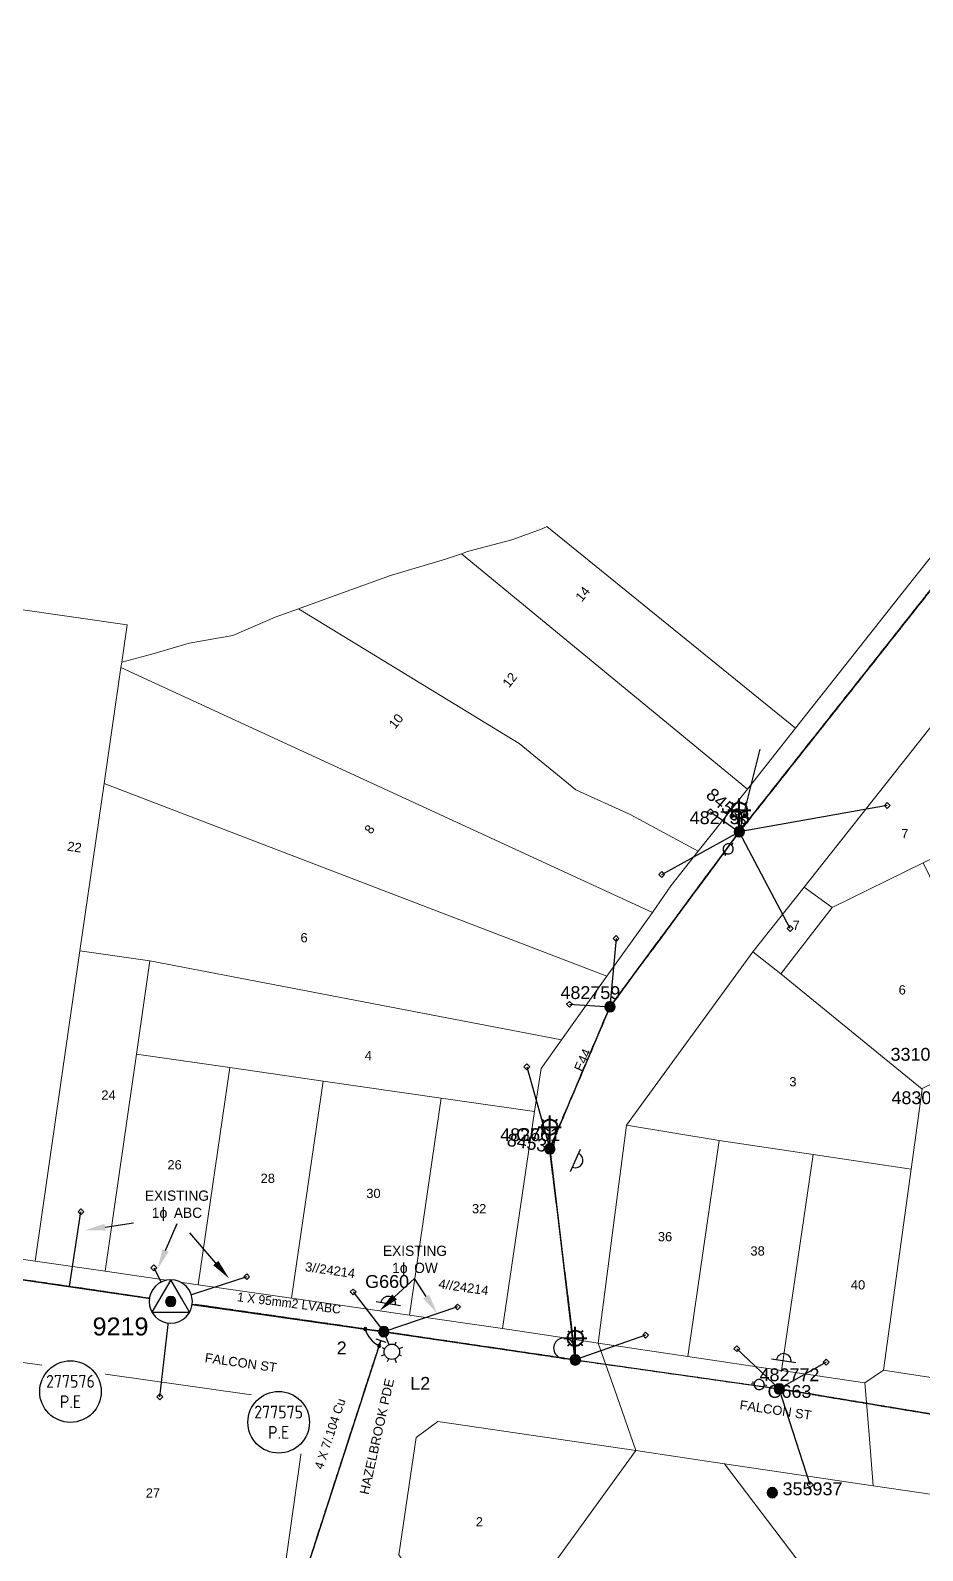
# Model space of a CAD drawing. Header units: metres. Extents: x 264012 to 265218, y 6264557 to 6265948.
# Drawn here: x 264408.7 to 264582.5, y 6265567.7 to 6265864 of the extents above; entities that cross this region are included whole.
import ezdxf
from ezdxf import colors
from ezdxf.entities.mleader import LeaderData, LeaderLine
from ezdxf.enums import TextEntityAlignment as Align
from ezdxf.math import Vec2, Vec3

# ---------------------------------------------------------------- set-up
doc = ezdxf.new("R2010")
doc.units = ezdxf.units.M
doc.linetypes.add('Cable Exist OH', pattern=[1, 1, 0])
doc.layers.get('0').update_dxf_attribs({"color": 6})
for name, color, linetype, lineweight in [('Cadastre Land Parcels_SP_EXT', 9, 'Continuous', 5), ('Cadastre Road Names_SP_HV_LV_SL_EXT', 9, 'Continuous', 5), ('Cadastre Roads_SP_EXT', 9, 'Continuous', 5)]:
    doc.layers.add(name, color=color, linetype=linetype, lineweight=lineweight)
for name, color, linetype in [('Equip_LV_EXT', 7, 'Continuous'), ('Equip_LV_NEW', 2, 'Continuous'), ('Equip_SP_HV_EXT', 7, 'Continuous'), ('Equip_SP_LV_EXT', 7, 'Continuous'), ('Equip_SP_SL_EXT', 7, 'Continuous'), ('Equip_SP_SL_NEW', 2, 'Continuous'), ('Mains_HV_EXT', 7, 'Continuous'), ('Mains_LV_EXT', 7, 'Continuous'), ('Mains_LV_NEW_Hardwired', 2, 'Continuous'), ('Mains_SL_EXT', 7, 'Continuous'), ('Notes_LV_MISC', 7, 'Continuous'), ('NOTES_SL_EXT', 7, 'Continuous'), ('Notes_SL_MISC', 7, 'Continuous'), ('OH_Details_SP_MISC', 7, 'Continuous'), ('Services_SP_EXT', 7, 'Continuous'), ('Sub_SP_TR_HV_LV_EXT', 7, 'Continuous'), ('SupportsOH_SP_TR_HV_LV_SL_EXT', 7, 'Continuous')]:
    doc.layers.add(name, color=color, linetype=linetype)
doc.layers.get('0').freeze()
doc.styles.add('iecARIAL', font='arial.ttf', dxfattribs={"height": 2})
doc.styles.add('IESYMBOL1', font='isocp.shx')
doc.styles.add('POLE_LABEL', font='arial.ttf')
doc.styles.add('SL_LABEL', font='arial.ttf')
doc.styles.get("Standard").update_dxf_attribs({"font": 'arial.ttf'})

# ---------------------------------------------------------------- blocks, each defined once
blk = doc.blocks.new('SUB_POLE_EXT')
blk.add_wipeout([(0, 4.22), (0.42, 4.2), (0.83, 4.14), (1.21, 4.05), (1.62, 3.9), (1.99, 3.72), (2.35, 3.51), (2.68, 3.26), (2.99, 2.99), (3.28, 2.66), (3.52, 2.34), (3.76, 1.92), (3.9, 1.62), (4.04, 1.23), (4.18, 0.63), (4.22, 0), (4.18, -0.61), (4.06, -1.15), (3.9, -1.62), (3.58, -2.24), (3.22, -2.73), (2.97, -3.01), (2.68, -3.26), (2.36, -3.5), (2, -3.72), (1.64, -3.89), (1.25, -4.03), (0.82, -4.14), (0.42, -4.2), (0, -4.22), (-0.41, -4.2), (-0.8, -4.15), (-1.21, -4.05), (-1.62, -3.9), (-1.99, -3.73), (-2.35, -3.51), (-2.68, -3.26), (-2.96, -3.02), (-3.23, -2.72), (-3.51, -2.35), (-3.71, -2.01), (-3.91, -1.6), (-4.05, -1.21), (-4.16, -0.76), (-4.22, -0.14), (-4.21, 0.39), (-4.14, 0.83), (-4.03, 1.27), (-3.9, 1.63), (-3.71, 2.02), (-3.5, 2.37), (-3.28, 2.67), (-2.99, 2.99), (-2.68, 3.27), (-2.33, 3.52), (-1.98, 3.73), (-1.63, 3.9), (-1.2, 4.05), (-0.78, 4.15), (-0.4, 4.21)])
blk.add_line((2.16, 0.48), (2.16, 0.48, 0))
blk.add_lwpolyline([(-4.22, 0, 1), (4.22, 0, 1)], format="xyb", close=True)
blk.add_lwpolyline([(2.14, 0.52), (0, 4.22), (-3.66, -2.11), (3.66, -2.11)], close=True)
for tag, height, flags, p in [('ASSET_NUM', 3.5, 8, (2, 2)), ('STREET_CODE', 0.2, 9, (1.5, 0)), ('CONSTRUCTED_VOLTAGE', 0.2, 9, (1.5, -0.2)), ('OPERATING_VOLTAGE', 0.2, 9, (1.5, -0.6)), ('OPERATED_BY', 0.2, 9, (1.5, -0.8)), ('ORIENTATION', 0.2, 9, (1.5, -1.2)), ('OWNED_BY', 0.2, 9, (1.5, -1.4)), ('SECONDARY_VOLTAGE', 0.2, 9, (1.5, -1.6)), ('STATE', 0.2, 9, (1.5, -1.8)), ('SUBSTATION_TYPE', 0.2, 9, (1.5, -2)), ('STREETNAME', 0.2, 9, (1.5, -2.8)), ('SUBURB', 0.2, 9, (1.5, -3)), ('NO_PHASES', 0.2, 9, (1.5, -0.4)), ('MAINTAINED_BY', 0.2, 9, (1.5, -1)), ('USAGE', 0.2, 9, (1.5, -2.2)), ('LEGEND', 0.2, 9, (1.5, -2.4)), ('LOCATION', 0.2, 9, (1.5, -2.6)), ('Z', 0.2, 1, (1.5, -3.4)), ('NOTES', 0.2, 9, (1.5, -3.2))]:
    blk.add_attdef(tag, text='', height=height, dxfattribs=dict(flags=flags)).set_placement(p, align=Align.MIDDLE_LEFT)
blk = doc.blocks.new('LV_OH_LINKS_DISTFUSE_EXT')
for p, q in [((0, 0), (0.96, 0)), ((3.84, 0), (4.8, 0))]:
    blk.add_line(p, q)
blk.add_lwpolyline([(3.84, -1.2), (3.84, 1.2), (0.96, -1.2), (0.96, 1.2)], close=True)
at = {"flags": 9}
for tag, p in [('ACTUAL_STATUS', (0, 0)), ('CONSTRUCTED_VOLTAGE', (0, -0.2)), ('OPERATING_VOLTAGE', (0, -0.6)), ('ORIENTATION', (0, -0.8)), ('OWNED_BY', (0, -1)), ('STATE', (0, -1.2)), ('SWITCH_TYPE', (0, -1.4)), ('NO_PHASES', (0, -0.4)), ('USAGE', (0, -1.6)), ('NOTES', (0, -1.8))]:
    blk.add_attdef(tag, text='', height=0.2, dxfattribs=at).set_placement(p, align=Align.MIDDLE_LEFT)
at = {"flags": 1}
blk.add_attdef('Z', (0, 0), '', height=0.2, dxfattribs=at)
blk = doc.blocks.new('LV_OH_LINKS_OPEN_EXT')
for p, q in [((-0.17, 4.97), (-0.17, 5.46)), ((-0.17, 3), (-0.17, 2.5)), ((0.17, 4.97), (0.17, 5.46)), ((0.17, 3), (0.17, 2.5))]:
    blk.add_line(p, q)
blk.add_lwpolyline([(0, 2.99, 1), (0, 4.98, 1)], format="xyb", close=True)
at = {"flags": 9}
for tag, p in [('ACTUAL_STATUS', (0, 0)), ('CONSTRUCTED_VOLTAGE', (0, -0.2)), ('OPERATING_VOLTAGE', (0, -0.6)), ('ORIENTATION', (0, -0.8)), ('OWNED_BY', (0, -1)), ('STATE', (0, -1.2)), ('SWITCH_TYPE', (0, -1.4)), ('NO_PHASES', (0, -0.4)), ('USAGE', (0, -1.6)), ('LEGEND', (0, -1.8)), ('NOTES', (0, -2))]:
    blk.add_attdef(tag, text='', height=0.2, dxfattribs=at).set_placement(p, align=Align.MIDDLE_LEFT)
at = {"flags": 1}
blk.add_attdef('Z', (0, 0), '', height=0.2, dxfattribs=at)
blk = doc.blocks.new('SL_LANTERN_EXT')
at = {"lineweight": 40}
for p, q in [((0, 1.97), (0, 6.47)), ((-2.25, 4.22), (2.25, 4.22)), ((-1.46, 5.68), (-1.06, 5.28)), ((-1.46, 2.76), (-1.06, 3.16)), ((1.46, 5.68), (1.06, 5.28)), ((1.46, 2.76), (1.06, 3.16)), ((0, 0), (0, 2.72))]:
    blk.add_line(p, q, dxfattribs=at)
blk.add_circle((0, 4.22), 1.5, dxfattribs=at)
at = {"style": 'iecARIAL', "flags": 8}
blk.add_attdef('ASSET_NUM', (1.5, 1.5), '', height=2.5, dxfattribs=at)
for tag, p, height, flags in [('OPERATING_VOLTAGE', (0.98, -1.65), 0.2, 9), ('ORIENTATION', (0.98, -1.85), 0.2, 9), ('OWNED_BY', (0.98, -2.05), 0.2, 9), ('STATE', (0.98, -2.25), 0.2, 9), ('CONSTRUCTED_VOLTAGE', (0.98, -0.65), 0.2, 9), ('CONTROL_TYPE', (0.98, -0.85), 0.2, 9), ('LANTERN_PURPOSE', (0.98, -1.05), 0.2, 9), ('LANTERN_TYPE', (0.98, -1.25), 0.2, 9), ('NO_PHASES', (0.98, -1.45), 0.2, 9), ('USAGE', (0.98, -2.45), 0.2, 9), ('CEXIST', (0.98, -2.65), 0.2, 9), ('CNEW', (0.98, -2.85), 0.2, 9), ('CNUMBER', (0.98, -3.05), 0.2, 9), ('LNUMBER', (2.18, -3.25), 2.5, 8), ('CREMOVE', (0.98, -3.25), 0.2, 9), ('CREPLACE', (0.98, -3.45), 0.2, 9), ('LKINGHEIGHT', (0.98, -3.65), 0.2, 9), ('LBRACKET', (0.98, -3.85), 0.2, 9), ('LBRACKETVOCAB', (0.98, -4.05), 0.2, 9), ('LCATEGORY', (0.98, -4.25), 0.2, 9), ('LCHARGE1', (0.98, -4.45), 0.2, 9), ('LCHARGE1PERCENT', (0.98, -4.65), 0.2, 9), ('LCHARGE2', (0.98, -4.85), 0.2, 9), ('LCHARGE2PERCENT', (0.98, -5.05), 0.2, 9), ('LCHARGE3', (0.98, -5.25), 0.2, 9), ('LCHARGE3PERCENT', (0.98, -5.45), 0.2, 9), ('LEXIST', (0.98, -5.65), 0.2, 9), ('LLAMP', (0.98, -5.85), 0.2, 9), ('LLAMPVOCAB', (0.98, -6.05), 0.2, 9), ('LMAST', (0.98, -6.25), 0.2, 9), ('LMASTVOCAB', (0.98, -6.45), 0.2, 9), ('LNEW', (0.98, -6.65), 0.2, 9), ('LANTNUMBER', (0.98, -6.85), 0.2, 9), ('LOUTREACH', (0.98, -7.25), 0.2, 9), ('LOUTREACHVOCAB', (0.98, -7.45), 0.2, 9), ('LRATECODE', (0.98, -7.65), 0.2, 9), ('LREMOVE', (0.98, -7.85), 0.2, 9), ('LREPLACE', (0.98, -8.05), 0.2, 9), ('LTYPE', (0.98, -8.25), 0.2, 9), ('LTYPEVOCAB', (0.98, -8.45), 0.2, 9), ('LEGEND', (0.98, -8.65), 0.2, 9), ('LOCATION', (0.98, -8.85), 0.2, 9), ('NOTES', (0.98, -9.05), 0.2, 9), ('STREETNAME', (0.98, -9.25), 0.2, 9), ('SUBURB', (0.98, -9.45), 0.2, 1)]:
    blk.add_attdef(tag, p, '', height=height, dxfattribs=dict(flags=flags))
blk = doc.blocks.new('CCP_EXT')
blk.add_wipeout([(0, 0.57), (0.57, 0), (0, -0.57), (-0.57, 0)])
blk.add_lwpolyline([(-0.57, 0), (0, 0.57), (0.57, 0), (0, -0.57), (-0.57, 0)])
at = {"flags": 1}
blk.add_attdef('Z', (0, 0), '', height=0.2, dxfattribs=at)
at = {"flags": 9}
for tag, p in [('CCP_TYPE', (0, 0)), ('CONSTRUCTED_VOLTAGE', (0, -0.2)), ('OPERATING_VOLTAGE', (0, -0.6)), ('ORIENTATION', (0, -0.8)), ('OWNED_BY', (0, -1)), ('STATE', (0, -1.8)), ('NO_PHASES', (0, -0.4)), ('USAGE', (0, -1.2)), ('LEGEND', (0, -1.4)), ('LIFE_SUPPORT', (0, -1.6)), ('NOTES', (0, -2))]:
    blk.add_attdef(tag, text='', height=0.2, dxfattribs=at).set_placement(p, align=Align.MIDDLE_LEFT)
blk = doc.blocks.new('POLE_EXT')
blk.add_hatch(color=256).paths.add_polyline_path([(-1, 0, 1), (1, 0, 1)])
blk.add_lwpolyline([(-1, 0, 1), (1, 0, 1)], format="xyb", close=True)
for tag, height, flags, p in [('pNumber', 2.5, 8, (-17.84, 2.07)), ('OWNED_BY', 0.2, 9, (1.35, -0.4)), ('SPECIAL_USE', 0.2, 9, (1.35, -0.8)), ('STATE', 0.2, 9, (1.35, -1)), ('cLV', 0.2, 9, (1.35, -1.4)), ('hDepth', 0.2, 9, (1.35, -1.6)), ('hDia', 0.2, 9, (1.35, -1.8)), ('cHV', 0.2, 9, (1.35, -2)), ('PARENT', 0.2, 9, (1.35, -0.6)), ('USAGE', 0.2, 9, (1.35, -1.2)), ('LBRACKET', 0.2, 9, (1.35, -2.2)), ('LExisting', 0.2, 9, (1.35, -2.4)), ('LANTNUMBER', 0.2, 9, (1.35, -2.6)), ('LOther', 0.2, 9, (1.35, -2.8)), ('LRemove', 0.2, 9, (1.35, -3)), ('cLinedev', 0.2, 9, (1.35, -3.4)), ('pExisting', 0.2, 9, (1.35, -3.8)), ('pFooting', 0.2, 9, (1.35, -4.4)), ('pNew', 0.2, 9, (1.35, -4.6)), ('pRelocate', 0.2, 9, (1.35, -5)), ('pRemove', 0.2, 9, (1.35, -5.2)), ('pReplace', 0.2, 9, (1.35, -5.4)), ('pStay', 0.2, 9, (1.35, -5.6)), ('pType', 0.2, 9, (1.35, -5.8)), ('LEGEND', 0.2, 9, (1.35, -3.2)), ('LOCATION', 0.2, 9, (1.35, -3.6)), ('PFNUMBER', 0.2, 9, (1.35, -4)), ('NEWPFNUMBER', 0.2, 9, (1.35, -4.2)), ('cspan', 0.2, 9, (1.35, -6)), ('STREETNAME', 0.2, 9, (1.35, -6.2)), ('SUBURB', 0.2, 9, (1.35, -6.4)), ('OPERATED_BY', 0.2, 9, (1.36, -7.01)), ('NOTES', 0.2, 9, (1.35, -6.6)), ('MAINTAINED_BY', 0.2, 9, (1.36, -6.81))]:
    blk.add_attdef(tag, text='', height=height, dxfattribs=dict(flags=flags)).set_placement(p, align=Align.MIDDLE_LEFT)
at = {"style": 'POLE_LABEL'}
for tag, height, flags, p in [('ASSET_NUM', 2.5, 8, (2, 2)), ('STRUCTURE_PLANT_NUMBER', 0.2, 9, (1.35, 0.03)), ('STREET_CODE', 0.2, 9, (1.35, -0.2))]:
    blk.add_attdef(tag, text='', height=height, dxfattribs=dict(at, flags=flags)).set_placement(p, align=Align.MIDDLE_LEFT)
at = {"flags": 1}
blk.add_attdef('Z', (1.35, -7.33), '', height=0.2, dxfattribs=at)
blk = doc.blocks.new('HV_USL_CLOSED_EXT')
blk.add_line((2.4, 5.5), (-2.4, 5.5))
blk.add_lwpolyline([(1.44, 5.5, 0.414214), (0, 6.94, 0.414214), (-1.44, 5.5)], format="xyb")
for tag, height, flags, p in [('ASSET_NUM', 2.5, 8, (2, 2)), ('STREET_CODE', 0.2, 9, (1.5, 0)), ('ACTUAL_STATUS', 0.2, 9, (1.5, -0.2)), ('CONSTRUCTED_VOLTAGE', 0.2, 9, (1.5, -0.4)), ('OPERATING_VOLTAGE', 0.2, 9, (1.5, -0.8)), ('ORIENTATION', 0.2, 9, (1.5, -1)), ('OWNED_BY', 0.2, 9, (1.5, -1.2)), ('OPERATED_BY', 0.2, 9, (1.5, -1.4)), ('STATE', 0.2, 9, (1.5, -1.8)), ('SWITCH_TYPE', 0.2, 9, (1.5, -2)), ('STREETNAME', 0.2, 9, (1.5, -2.8)), ('SUBURB', 0.2, 9, (1.5, -3)), ('NO_PHASES', 0.2, 9, (1.5, -0.6)), ('MAINTAINED_BY', 0.2, 9, (1.5, -1.6)), ('USAGE', 0.2, 9, (1.5, -2.2)), ('LEGEND', 0.2, 9, (1.5, -2.4)), ('LOCATION', 0.2, 9, (1.5, -2.6)), ('Z', 0.2, 1, (1.5, -3.6)), ('NOTES', 0.2, 9, (1.5, -3.2)), ('LABEL_ALIGNMENT', 0.2, 9, (1.5, -3.4))]:
    blk.add_attdef(tag, text='', height=height, dxfattribs=dict(flags=flags)).set_placement(p, align=Align.MIDDLE_LEFT)
blk = doc.blocks.new('SL_LANTERN_NEW')
blk.add_line((0, 0), (0, 0))
for tag, p, flags in [('Z', (0, 0), 1), ('OPERATED_BY', (0, -9.61), 9)]:
    blk.add_attdef(tag, p, '', height=0.2, dxfattribs=dict(flags=flags))
at = {"style": 'SL_LABEL', "flags": 9}
blk.add_attdef('STREET_CODE', text='', height=0.2, dxfattribs=at).set_placement((0, -0.2), align=Align.MIDDLE_LEFT)
for tag, height, flags, p in [('CONSTRUCTED_VOLTAGE', 0.2, 9, (0, -0.4)), ('CONTROL_TYPE', 0.2, 9, (0, -0.6)), ('OPERATING_VOLTAGE', 0.2, 9, (0, -1.4)), ('ORIENTATION', 0.2, 9, (0, -1.6)), ('OWNED_BY', 0.2, 9, (0, -1.8)), ('STATE', 0.2, 9, (0, -2)), ('CEXIST', 0.2, 9, (0, -2.4)), ('CNEW', 0.2, 9, (0, -2.6)), ('CNUMBER', 0.2, 9, (0, -2.8)), ('CREMOVE', 0.2, 9, (0, -3)), ('LANTERN_PURPOSE', 0.2, 9, (0, -0.8)), ('LANTERN_TYPE', 0.2, 9, (0, -1)), ('NO_PHASES', 0.2, 9, (0, -1.2)), ('USAGE', 0.2, 9, (0, -2.2)), ('LNUMBER', 2.5, 8, (1.2, -2.8)), ('CREPLACE', 0.2, 9, (0, -3.2)), ('LKINGHEIGHT', 0.2, 9, (0, -3.4)), ('LBRACKET', 0.2, 9, (0, -3.6)), ('LBRACKETVOCAB', 0.2, 9, (0, -3.8)), ('LCATEGORY', 0.2, 9, (0, -4)), ('LCHARGE1', 0.2, 9, (0, -4.2)), ('LCHARGE1PERCENT', 0.2, 9, (0, -4.4)), ('LCHARGE2', 0.2, 9, (0, -4.6)), ('LCHARGE2PERCENT', 0.2, 9, (0, -4.8)), ('LCHARGE3', 0.2, 9, (0, -5)), ('LCHARGE3PERCENT', 0.2, 9, (0, -5.2)), ('LEXIST', 0.2, 9, (0, -5.4)), ('LLAMP', 0.2, 9, (0, -5.6)), ('LLAMPVOCAB', 0.2, 9, (0, -5.8)), ('LMAST', 0.2, 9, (0, -6)), ('SUBURB', 0.2, 9, (0, -8.6)), ('STREETNAME', 0.2, 9, (0, -8.8)), ('LMASTVOCAB', 0.2, 9, (0, -6.2)), ('LNEW', 0.2, 9, (0, -6.4)), ('LANTNUMBER', 0.2, 9, (0, -6.6)), ('LOUTREACH', 0.2, 9, (0, -7)), ('LOUTREACHVOCAB', 0.2, 9, (0, -7.2)), ('LRATECODE', 0.2, 9, (0, -7.4)), ('LREMOVE', 0.2, 9, (0, -7.6)), ('LREPLACE', 0.2, 9, (0, -7.8)), ('LTYPE', 0.2, 9, (0, -8)), ('LTYPEVOCAB', 0.2, 9, (0, -8.2)), ('LEGEND', 0.2, 9, (0, -8.4)), ('LOCATION', 0.2, 9, (0, -9)), ('NOTES', 0.2, 9, (0, -9.2)), ('MAINTAINED_BY', 0.2, 9, (0, -9.86))]:
    blk.add_attdef(tag, text='', height=height, dxfattribs=dict(flags=flags)).set_placement(p, align=Align.MIDDLE_LEFT)
blk.add_wipeout([(0, 6.47), (1.46, 5.68), (2.25, 4.22), (1.46, 2.76), (0, 1.86), (-1.46, 2.76), (-2.25, 4.22), (-1.46, 5.68)])
for p, q in [((0, 5.72), (0, 6.47)), ((-2.25, 4.22), (-1.5, 4.22)), ((-1.46, 5.68), (-1.06, 5.28)), ((-1.46, 2.76), (-1.06, 3.16)), ((1.46, 5.68), (1.06, 5.28)), ((1.46, 2.76), (1.06, 3.16)), ((1.5, 4.22), (2.25, 4.22)), ((0, 0), (0, 2.72))]:
    blk.add_line(p, q)
blk.add_circle((0, 4.22), 1.5)
at = {"style": 'SL_LABEL', "flags": 8}
blk.add_attdef('ASSET_NUM', text='', height=2.5, dxfattribs=at).set_placement((2, 2), align=Align.MIDDLE_LEFT)
blk = doc.blocks.new('SL_NUM_PE_NEW')
blk.add_wipeout([(-0.24, 7.5), (-0.71, 7.47), (-1.17, 7.41), (-1.64, 7.32), (-2.09, 7.21), (-2.54, 7.06), (-2.98, 6.89), (-3.41, 6.69), (-3.82, 6.46), (-4.22, 6.21), (-4.6, 5.93), (-4.96, 5.63), (-5.31, 5.31), (-5.63, 4.96), (-5.93, 4.6), (-6.21, 4.22), (-6.46, 3.82), (-6.69, 3.41), (-6.89, 2.98), (-7.06, 2.54), (-7.21, 2.09), (-7.32, 1.64), (-7.41, 1.17), (-7.47, 0.71), (-7.5, 0.24), (-7.5, -0.24), (-7.47, -0.71), (-7.41, -1.17), (-7.32, -1.64), (-7.21, -2.09), (-7.06, -2.54), (-6.89, -2.98), (-6.69, -3.41), (-6.46, -3.82), (-6.21, -4.22), (-5.93, -4.6), (-5.63, -4.96), (-5.31, -5.31), (-4.96, -5.63), (-4.6, -5.93), (-4.22, -6.21), (-3.82, -6.46), (-3.41, -6.69), (-2.98, -6.89), (-2.54, -7.06), (-2.09, -7.21), (-1.64, -7.32), (-1.17, -7.41), (-0.71, -7.47), (-0.24, -7.5), (0.24, -7.5), (0.71, -7.47), (1.17, -7.41), (1.64, -7.32), (2.09, -7.21), (2.54, -7.06), (2.98, -6.89), (3.41, -6.69), (3.82, -6.46), (4.22, -6.21), (4.6, -5.93), (4.96, -5.63), (5.31, -5.31), (5.63, -4.96), (5.93, -4.6), (6.21, -4.22), (6.46, -3.82), (6.69, -3.41), (6.89, -2.98), (7.06, -2.54), (7.21, -2.09), (7.32, -1.64), (7.41, -1.17), (7.47, -0.71), (7.5, -0.24), (7.5, 0.24), (7.47, 0.71), (7.41, 1.17), (7.32, 1.64), (7.21, 2.09), (7.06, 2.54), (6.89, 2.98), (6.69, 3.41), (6.46, 3.82), (6.21, 4.22), (5.93, 4.6), (5.63, 4.96), (5.31, 5.31), (4.96, 5.63), (4.6, 5.93), (4.22, 6.21), (3.82, 6.46), (3.41, 6.69), (2.98, 6.89), (2.54, 7.06), (2.09, 7.21), (1.64, 7.32), (1.17, 7.41), (0.71, 7.47), (0.24, 7.5)])
blk.add_circle((0, 0), 6)
at = {"style": 'IESYMBOL1'}
blk.add_text('P.E', height=2.5, dxfattribs=at).set_placement((0, -0.72), align=Align.TOP_CENTER)
at = {"style": 'IESYMBOL1', "flags": 4}
blk.add_attdef('SL15', text='', height=2.5, dxfattribs=at).set_placement((0, 0), align=Align.BOTTOM_CENTER)
at = {"flags": 1}
blk.add_attdef('Z', (0, 0), '', height=0.2, dxfattribs=at)
blk = doc.blocks.new('BOND POINT')
blk.add_hatch(color=256).paths.add_polyline_path([(-1, 0, 1), (1, 0, 1)])
blk.add_lwpolyline([(-1, 0, 1), (1, 0, 1)], format="xyb", close=True)
blk = doc.blocks.new('LV_End Shackle_NEW')
for tag, flags, p in [('STATE', 9, (1.5, -1.6)), ('Z', 1, (1.5, -2.2)), ('USAGE', 9, (1.5, -1.8)), ('NOTES', 9, (1.5, -2))]:
    blk.add_attdef(tag, text='', height=0.2, dxfattribs=dict(flags=flags)).set_placement(p, align=Align.MIDDLE_LEFT)
blk.add_wipeout([(-0.25, 0), (-0.25, 1.81), (0.25, 1.82), (0.25, 0)])
blk.add_line((1, 1.81), (-1, 1.81))
at = {"flags": 9}
for tag, p in [('CONNECTOR_TYPE', (1.5, 0)), ('CONSTRUCTED_VOLTAGE', (1.5, -0.2)), ('OPERATING_VOLTAGE', (1.5, -0.6)), ('ORIENTATION', (1.5, -0.8)), ('OWNED_BY', (1.5, -1)), ('OPERATED_BY', (1.5, -1.2)), ('NO_PHASES', (1.5, -0.4)), ('MAINTAINED_BY', (1.5, -1.4))]:
    blk.add_attdef(tag, text='', height=0.2, dxfattribs=at).set_placement(p, align=Align.MIDDLE_LEFT)

msp = doc.modelspace()

# ---------------------------------------------------------------- linework, layer by layer
at = {"layer": 'Cadastre Land Parcels_SP_EXT', "linetype": 'Continuous'}
for points in [[(264557.72, 6265727.99), (264509.28, 6265767.3), (264508.33, 6265766.82), (264502.44, 6265764.71), (264493.84, 6265762.42), (264492.62, 6265761.99), (264548.33, 6265716.13), (264557.72, 6265727.99)], [(264548.33, 6265716.13), (264492.62, 6265761.99), (264489.51, 6265760.93), (264478.83, 6265757.77), (264465.68, 6265753), (264460.87, 6265751.23), (264503.85, 6265724.99), (264514.93, 6265716), (264525.53, 6265711.2), (264538.78, 6265704.05), (264548.33, 6265716.13)], [(264418.29, 6265684.58), (264423.03, 6265717.22), (264426.29, 6265739.82), (264426.44, 6265740.87), (264427.48, 6265748.13), (264406.26, 6265751.18), (264388.43, 6265627.17), (264409.6, 6265624.12), (264418.29, 6265684.58)], [(264538.78, 6265704.05), (264525.53, 6265711.2), (264514.93, 6265716), (264503.85, 6265724.99), (264460.87, 6265751.23), (264456.34, 6265749.6), (264448.12, 6265746.05), (264439.61, 6265744.58), (264432.33, 6265742.39), (264426.44, 6265740.87), (264426.29, 6265739.82), (264529.87, 6265692.09), (264533.42, 6265697.27), (264538.78, 6265704.05)], [(264529.87, 6265692.09), (264426.29, 6265739.82), (264423.03, 6265717.22), (264520.97, 6265679.66), (264529.87, 6265692.09)], [(264597.95, 6265709.23), (264586.82, 6265731.69), (264559.38, 6265697.04), (264564.88, 6265693.03), (264582.59, 6265701.73), (264597.95, 6265709.23)], [(264520.97, 6265679.66), (264423.03, 6265717.22), (264418.29, 6265684.58), (264431.93, 6265682.63), (264512.1, 6265667.23), (264520.97, 6265679.66)], [(264599.83, 6265666.3), (264582.59, 6265701.73), (264564.88, 6265693.03), (264554.84, 6265680.1), (264582.36, 6265657.63), (264582.39, 6265657.81), (264599.83, 6265666.3)], [(264564.88, 6265693.03), (264559.38, 6265697.04), (264549.41, 6265684.44), (264554.84, 6265680.1), (264564.88, 6265693.03)], [(264429.31, 6265664.5), (264431.93, 6265682.63), (264418.29, 6265684.58), (264409.6, 6265624.12), (264423.21, 6265622.16), (264429.31, 6265664.5)], [(264512.1, 6265667.23), (264431.93, 6265682.63), (264429.31, 6265664.5), (264447.48, 6265661.85), (264465.66, 6265659.23), (264488.71, 6265655.92), (264506.88, 6265653.3), (264508.14, 6265661.67), (264512.1, 6265667.23)], [(264554.84, 6265680.1), (264549.41, 6265684.44), (264524.76, 6265650.64), (264542.82, 6265647.62), (264561.15, 6265644.9), (264580.23, 6265642.08), (264582.36, 6265657.63), (264554.84, 6265680.1)], [(264447.48, 6265661.85), (264429.31, 6265664.5), (264423.21, 6265622.16), (264441.36, 6265619.55), (264447.48, 6265661.85)], [(264465.66, 6265659.23), (264447.48, 6265661.85), (264441.36, 6265619.55), (264459.51, 6265616.94), (264465.66, 6265659.23)], [(264488.71, 6265655.92), (264465.66, 6265659.23), (264459.51, 6265616.94), (264482.5, 6265613.63), (264488.71, 6265655.92)], [(264506.88, 6265653.3), (264488.71, 6265655.92), (264482.5, 6265613.63), (264500.64, 6265611.01), (264506.88, 6265653.3)], [(264542.82, 6265647.62), (264524.76, 6265650.64), (264519.28, 6265608.18), (264536.74, 6265605.58), (264542.82, 6265647.62)], [(264561.15, 6265644.9), (264542.82, 6265647.62), (264536.74, 6265605.58), (264555.01, 6265602.83), (264561.15, 6265644.9)], [(264574.88, 6265602.9), (264580.23, 6265642.08), (264561.15, 6265644.9), (264555.01, 6265602.83), (264571.22, 6265600.4), (264574.88, 6265602.9)], [(264457.84, 6265561.5), (264462.8, 6265596.56), (264405.8, 6265604.6), (264402.96, 6265584.68), (264400.12, 6265564.79), (264457.24, 6265556.32), (264457.84, 6265561.5)], [(264526.63, 6265587.21), (264488.01, 6265592.89), (264483.8, 6265589.77), (264480.41, 6265566.94), (264483.94, 6265562.03), (264496.48, 6265545.83), (264508.65, 6265562.51), (264526.63, 6265587.21)], [(264543.89, 6265584.66), (264526.63, 6265587.21), (264508.65, 6265562.51), (264496.48, 6265545.83), (264511.38, 6265526.6), (264559.37, 6265564.2), (264543.89, 6265584.66)], [(264572.86, 6265580.37), (264543.89, 6265584.66), (264559.37, 6265564.2), (264570.5, 6265549.48), (264574.28, 6265544.46), (264597.17, 6265560.48), (264599.53, 6265576.44), (264572.86, 6265580.37)]]:
    msp.add_lwpolyline(points, close=True, dxfattribs=at)
at = {"layer": 'Cadastre Roads_SP_EXT', "linetype": 'Continuous'}
for p, q in [((264423.21, 6265622.16), (264409.6, 6265624.12)), ((264423.21, 6265622.16), (264423.21, 6265622.16)), ((264462.8, 6265596.56), (264457.84, 6265561.5)), ((264480.41, 6265566.94), (264483.8, 6265589.77)), ((264483.8, 6265589.77), (264483.8, 6265589.77))]:
    msp.add_line(p, q, dxfattribs=at)
msp.add_lwpolyline([(264599.83, 6265666.3), (264582.39, 6265657.81), (264582.36, 6265657.63), (264580.23, 6265642.08), (264574.88, 6265602.9), (264584.51, 6265601.37)], dxfattribs=at)
at = {"layer": 'Mains_HV_EXT', "linetype": 'Cable Exist OH'}
for points in [[(264509.84, 6265646.03), (264514.81, 6265604.89)], [(264477.49, 6265610.39), (264514.81, 6265604.89)], [(264514.81, 6265604.89), (264554.54, 6265599.25)], [(264554.54, 6265599.25), (264589.07, 6265593.52)]]:
    msp.add_lwpolyline(points, dxfattribs=at)
at = {"layer": 'Mains_LV_EXT', "linetype": 'Cable Exist OH'}
for points in [[(264514.81, 6265604.89), (264509.84, 6265646.03)], [(264416.26, 6265619.2), (264392.07, 6265622.68)], [(264436, 6265616.28), (264416.26, 6265619.2)], [(264462.03, 6265562.71), (264477.49, 6265610.39)], [(264477.49, 6265610.39), (264514.81, 6265604.89)], [(264514.81, 6265604.89), (264554.54, 6265599.25)], [(264589.07, 6265593.52), (264554.54, 6265599.25)]]:
    msp.add_lwpolyline(points, dxfattribs=at)
at = {"layer": 'Mains_LV_EXT', "linetype": 'Continuous'}
for points in [[(264473.89, 6265610.91, 0.21801), (264476.6, 6265607.64)], [(264514.57, 6265606.88, 2.957321), (264512.83, 6265605.18)]]:
    msp.add_lwpolyline(points, format="xyb", dxfattribs=at)
at = {"layer": 'Mains_SL_EXT', "linetype": 'Cable Exist OH'}
msp.add_lwpolyline([(264514.81, 6265604.89), (264509.84, 6265646.03)], dxfattribs=at)
at = {"layer": 'Services_SP_EXT'}
msp.add_lwpolyline([(264550.75, 6265723.88), (264546.76, 6265707.8)], dxfattribs=at)

# ---------------------------------------------------------------- block references
at = {"layer": 'Equip_LV_EXT'}
for p in [(264433.06, 6265616.22), (264433.46, 6265616.3)]:
    msp.add_blockref('LV_OH_LINKS_DISTFUSE_EXT', p, dxfattribs=at)
at = {"layer": 'Equip_SP_HV_EXT'}
ref = msp.add_blockref('HV_USL_CLOSED_EXT', (264509.84, 6265646.03), dxfattribs=dict(at, rotation=245.8732825424821))
ref.add_attrib('ASSET_NUM', 'G661', dxfattribs={"layer": '0', "height": 2.5}).set_placement((264511.84, 6265646.78), align=Align.BOTTOM_RIGHT)
ref = msp.add_blockref('HV_USL_CLOSED_EXT', (264477.49, 6265610.39), dxfattribs=dict(at, rotation=350.805400667945))
ref.add_attrib('ASSET_NUM', 'G660', dxfattribs={"layer": '0', "height": 2.5}).set_placement((264478.15, 6265621.42), align=Align.TOP_CENTER)
ref = msp.add_blockref('HV_USL_CLOSED_EXT', (264554.54, 6265599.25), dxfattribs=dict(at, rotation=350.8104026804421))
ref.add_attrib('ASSET_NUM', 'G663', dxfattribs={"layer": '0', "height": 2.5}).set_placement((264556.54, 6265600), align=Align.TOP_CENTER)
at = {"layer": 'Equip_SP_LV_EXT'}
for p, rotation in [((264546.76, 6265707.8), 147.0001436694446), ((264554.54, 6265599.25), 77.6996614870995)]:
    msp.add_blockref('LV_OH_LINKS_OPEN_EXT', p, dxfattribs=dict(at, rotation=rotation))
at = {"layer": 'Equip_SP_SL_EXT'}
ref = msp.add_blockref('SL_LANTERN_EXT', (264546.76, 6265707.8), dxfattribs=at)
ref.add_attrib('ASSET_NUM', '84535', dxfattribs={"layer": '0', "height": 2.5, "rotation": 319.3986, "style": 'iecARIAL'}).set_placement((264548.26, 6265709.3), align=Align.MIDDLE_RIGHT)
ref = msp.add_blockref('SL_LANTERN_EXT', (264509.84, 6265646.03), dxfattribs=at)
ref.add_attrib('ASSET_NUM', '84534', dxfattribs={"layer": '0', "height": 2.5, "rotation": 350.6872, "style": 'iecARIAL'}).set_placement((264511.34, 6265647.53), align=Align.TOP_RIGHT)
msp.add_blockref('SL_LANTERN_EXT', (264514.81, 6265604.89), dxfattribs=at)
at = {"layer": 'SupportsOH_SP_TR_HV_LV_SL_EXT'}
ref = msp.add_blockref('POLE_EXT', (264585.88, 6265661.69), dxfattribs=at)
ref.add_attrib('ASSET_NUM', '331044', dxfattribs={"layer": '0', "height": 2.5, "style": 'POLE_LABEL'}).set_placement((264587.88, 6265662.44), align=Align.BOTTOM_RIGHT)
ref = msp.add_blockref('POLE_EXT', (264586.06, 6265655.24), dxfattribs=at)
ref.add_attrib('ASSET_NUM', '483033', dxfattribs={"layer": '0', "height": 2.5, "rotation": 0.0727, "style": 'POLE_LABEL'}).set_placement((264588.06, 6265655.99), align=Align.MIDDLE_RIGHT)
ref = msp.add_blockref('POLE_EXT', (264509.84, 6265646.03), dxfattribs=at)
ref.add_attrib('ASSET_NUM', '482761', dxfattribs={"layer": '0', "height": 2.5, "rotation": 0.0642, "style": 'POLE_LABEL'}).set_placement((264511.84, 6265646.78), align=Align.BOTTOM_RIGHT)
msp.add_blockref('POLE_EXT', (264514.81, 6265604.89), dxfattribs=at)

# ---------------------------------------------------------------- texts
at = {"layer": 'Cadastre Land Parcels_SP_EXT'}
for s, rotation, p in [('14', 51.6229, (264516.08, 6265752.48)), ('12', 51.7495, (264501.89, 6265735.73)), ('10', 51.6565, (264479.72, 6265727.7)), ('8', 54.3754, (264475.04, 6265707.2)), ('22', 351.8078, (264415.73, 6265704.14)), ('3//24214', 351.8078, (264462.08, 6265622.21)), ('4//24214', 351.8078, (264488.08, 6265618.88))]:
    msp.add_text(s, height=1.8, rotation=rotation, dxfattribs=at).set_placement(p)
for s, p in [('7', (264578.32, 6265706.54)), ('6', (264461.27, 6265686.26)), ('7', (264557.13, 6265688.65)), ('6', (264577.81, 6265676.1)), ('4', (264473.78, 6265663.29)), ('3', (264556.51, 6265658.2)), ('24', (264422.47, 6265655.6)), ('26', (264435.34, 6265642.01)), ('28', (264453.5, 6265639.39)), ('30', (264474.09, 6265636.43)), ('32', (264494.68, 6265633.46)), ('36', (264530.9, 6265628.01)), ('38', (264548.93, 6265625.23)), ('40', (264568.5, 6265618.62)), ('27', (264431.13, 6265578.07)), ('2', (264495.42, 6265572.45))]:
    msp.add_text(s, height=1.8, dxfattribs=at).set_placement(p)
at = {"layer": 'Cadastre Road Names_SP_HV_LV_SL_EXT'}
for s, rotation, p in [('FALCON ST', 351.8974, (264442.55, 6265604.47)), ('HAZELBROOK PDE', 77.4509, (264474.53, 6265578.53))]:
    msp.add_text(s, height=1.8, rotation=rotation, dxfattribs=at).set_placement(p)
at = {"layer": 'Cadastre Roads_SP_EXT'}
msp.add_text('FALCON ST', height=1.8, rotation=351.5011, dxfattribs=at).set_placement((264546.73, 6265595.28))
at = {"layer": 'Mains_LV_EXT'}
msp.add_text('E44', height=1.8, rotation=65.9457, dxfattribs=at).set_placement((264516.15, 6265660.91))
at = {"layer": 'Notes_LV_MISC', "linetype": 'Continuous', "char_height": 2, "attachment_point": 5}
for s, insert in [('{\\fStylus BT|b0|i0|c0|p34;EXISTING 1\\fISOCPEUR|b0|i0|c0|p34;ɸ \\fStylus BT|b0|i0|c0|p34;ABC}', (264437.2, 6265634.93)), ('{\\fStylus BT|b0|i0|c0|p34;EXISTING 1\\fISOCPEUR|b0|i0|c0|p34;ɸ \\fStylus BT|b0|i0|c0|p34;OW}', (264483.58, 6265624.19))]:
    msp.add_mtext_dynamic_manual_height_columns(s, width=11.0463, gutter_width=4, heights=[0], dxfattribs=dict(at, insert=insert))
at = {"layer": 'Notes_LV_MISC', "char_height": 1.75, "attachment_point": 5, "style": 'iecARIAL'}
for s, insert, rotation in [('{\\fStylus BT|b0|i0|c0|p34;1 X 95mm2 LVABC}', (264459.04, 6265615.96), 353.0148), ('{\\fStylus BT|b0|i0|c0|p34;4 X 7/.104 Cu}', (264467.02, 6265590.49), 71.8213)]:
    msp.add_mtext_dynamic_manual_height_columns(s, width=23.4178, gutter_width=10, heights=[0], dxfattribs=dict(at, insert=insert, rotation=rotation))

# ---------------------------------------------------------------- leaders
at = {"layer": 'Notes_LV_MISC', "color": 7, "linetype": 'Continuous'}
ml = msp.add_multileader_mtext('Standard', dxfattribs=at)
ml.set_content('', color=7)
ml.set_leader_properties()
ml.build(insert=Vec2(0, 0))
ml.multileader.update_dxf_attribs({"has_dogleg": 0})
ctx = ml.context
ctx.base_point, ctx.plane_origin, ctx.plane_x_axis, ctx.plane_y_axis = Vec3(264432.72, 6265632.17), Vec3(264446.98, 6265633.21), Vec3(-0.989445, -0.144906), Vec3(0.144906, -0.989445)
ctx.text_align_type = 2
notes = []
notes.append((ctx, [(1, (1, 1, 0), (264420.85, 6265630.44), (0.989445, 0.144906), 8, [(0, [(264419.25, 6265630.15)], 0, [])])]))
ctx.mtext.insert, ctx.mtext.text_direction, ctx.mtext.rotation, ctx.mtext.alignment, ctx.mtext.flow_direction = Vec3(264431.04, 6265629.91), Vec3(-0.989445, -0.144906), 3.28701, 3, 5
ml = msp.add_multileader_mtext('Standard', dxfattribs=at)
ml.set_content('', color=7)
ml.set_leader_properties()
ml.build(insert=Vec2(0, 0))
ml.multileader.update_dxf_attribs({"has_dogleg": 0})
ctx = ml.context
ctx.base_point, ctx.plane_origin, ctx.plane_x_axis, ctx.plane_y_axis = Vec3(264487.44, 6265621.32), Vec3(264495.07, 6265619.85), Vec3(-0.989445, -0.144906), Vec3(0.144906, -0.989445)
ctx.text_align_type = 2
notes.append((ctx, [(1, (1, 1, 0), (264475.57, 6265619.58), (0.989445, 0.144906), 8, [(0, [(264476.66, 6265614.44)], 0, [])])]))
ctx.mtext.insert, ctx.mtext.text_direction, ctx.mtext.rotation, ctx.mtext.alignment, ctx.mtext.flow_direction = Vec3(264485.75, 6265619.05), Vec3(-0.989445, -0.144906), 3.28701, 3, 5
for ctx, leaders in notes:
    for number, flags, end, landing, length, lines in leaders:
        leader = LeaderData()
        leader.index, (leader.has_last_leader_line, leader.has_dogleg_vector, leader.attachment_direction) = number, flags
        leader.last_leader_point, leader.dogleg_vector, leader.dogleg_length = Vec3(end), Vec3(landing), length
        for number, points, colour, breaks in lines:
            line = LeaderLine()
            line.index, line.vertices, line.color, line.breaks = number, Vec3.list(points), colors.encode_raw_color(colour), breaks
            leader.lines.append(line)
        ctx.leaders.append(leader)

# ---------------------------------------------------------------- next in the draw order: block references
at = {"layer": 'Services_SP_EXT'}
for p in [(264541.15, 6265711.71), (264575.6, 6265712.91), (264531.65, 6265699.47), (264556.68, 6265688.95), (264522.75, 6265687), (264513.69, 6265674.18), (264505.36, 6265662.01), (264418.5, 6265633.73), (264432.69, 6265622.82), (264450.8, 6265621.11), (264471.52, 6265618.13), (264491.88, 6265615.21), (264528.52, 6265609.73), (264546.28, 6265607.08), (264563.68, 6265604.45), (264433.86, 6265597.71), (264560.56, 6265580.58)]:
    msp.add_blockref('CCP_EXT', p, dxfattribs=at)

# ---------------------------------------------------------------- next in the draw order: linework, layer by layer
at = {"layer": 'Cadastre Roads_SP_EXT', "linetype": 'Continuous'}
for p, q in [((264441.36, 6265619.55), (264423.21, 6265622.16)), ((264459.51, 6265616.94), (264441.36, 6265619.55)), ((264405.8, 6265604.6), (264462.8, 6265596.56))]:
    msp.add_line(p, q, dxfattribs=at)
msp.add_lwpolyline([(264586.43, 6265764.3), (264576.76, 6265752.07), (264567.5, 6265740.37), (264557.72, 6265727.99), (264548.33, 6265716.13), (264538.78, 6265704.05), (264533.42, 6265697.27), (264529.87, 6265692.09), (264520.97, 6265679.66), (264512.1, 6265667.23), (264508.14, 6265661.67), (264506.88, 6265653.3), (264500.64, 6265611.01), (264510.11, 6265609.57), (264519.28, 6265608.18), (264524.76, 6265650.64), (264549.41, 6265684.44), (264559.38, 6265697.04), (264586.82, 6265731.69)], dxfattribs=at)
msp.add_lwpolyline([(264536.74, 6265605.58), (264519.28, 6265608.18), (264522.88, 6265597.91), (264526.63, 6265587.21), (264543.89, 6265584.66), (264572.86, 6265580.37), (264572.04, 6265590.39), (264571.22, 6265600.4), (264555.01, 6265602.83), (264536.74, 6265605.58)], close=True, dxfattribs=at)
at = {"layer": 'Mains_HV_EXT', "linetype": 'Cable Exist OH'}
for points in [[(264855.16, 6265852.58), (264777.19, 6265863.95), (264731.67, 6265850.53), (264702.47, 6265840.74), (264620.59, 6265801.12), (264546.76, 6265707.8), (264521.57, 6265673.71), (264509.84, 6265646.03)], [(264283.49, 6265756.3), (264202.96, 6265680.39), (264190.42, 6265652.72), (264436, 6265616.28)], [(264436, 6265616.28), (264477.49, 6265610.39)]]:
    msp.add_lwpolyline(points, dxfattribs=at)
at = {"layer": 'Mains_LV_EXT', "linetype": 'Cable Exist OH'}
for points in [[(264577.53, 6265746.72), (264546.76, 6265707.8)], [(264521.57, 6265673.71), (264546.76, 6265707.8)], [(264509.84, 6265646.03), (264521.57, 6265673.71)], [(264477.49, 6265610.39), (264436, 6265616.28)]]:
    msp.add_lwpolyline(points, dxfattribs=at)
at = {"layer": 'Mains_SL_EXT', "linetype": 'Cable Exist OH'}
for points in [[(264546.76, 6265707.8), (264577.53, 6265746.72), (264595.37, 6265769.24)], [(264509.84, 6265646.03), (264521.57, 6265673.71), (264546.76, 6265707.8)], [(264514.81, 6265604.89), (264477.49, 6265610.39), (264440.73, 6265615.69)], [(264514.81, 6265604.89), (264554.54, 6265599.25), (264589.07, 6265593.52)]]:
    msp.add_lwpolyline(points, dxfattribs=at)
at = {"layer": 'Services_SP_EXT'}
for points in [[(264541.15, 6265711.71), (264546.76, 6265707.8)], [(264575.6, 6265712.91), (264546.76, 6265707.8)], [(264531.65, 6265699.47), (264546.76, 6265707.8)], [(264556.68, 6265688.95), (264546.76, 6265707.8)], [(264522.75, 6265687), (264521.57, 6265673.71)], [(264513.69, 6265674.18), (264521.57, 6265673.71)], [(264505.36, 6265662.01), (264509.84, 6265646.03)], [(264416.26, 6265619.2), (264418.5, 6265633.73)], [(264432.69, 6265622.82), (264436, 6265616.28)], [(264450.8, 6265621.11), (264436, 6265616.28)], [(264471.52, 6265618.13), (264477.49, 6265610.39)], [(264433.86, 6265597.71), (264436, 6265616.28)], [(264491.88, 6265615.21), (264477.49, 6265610.39)], [(264528.52, 6265609.73), (264514.81, 6265604.89)], [(264546.28, 6265607.08), (264554.54, 6265599.25)], [(264563.68, 6265604.45), (264554.54, 6265599.25)], [(264560.56, 6265580.58), (264554.54, 6265599.25)]]:
    msp.add_lwpolyline(points, dxfattribs=at)

# ---------------------------------------------------------------- next in the draw order: block references
at = {"layer": 'SupportsOH_SP_TR_HV_LV_SL_EXT'}
ref = msp.add_blockref('POLE_EXT', (264546.76, 6265707.8), dxfattribs=at)
ref.add_attrib('ASSET_NUM', '482758', dxfattribs={"layer": '0', "height": 2.5, "rotation": 0.0497, "style": 'POLE_LABEL'}).set_placement((264548.76, 6265708.55), align=Align.BOTTOM_RIGHT)
ref = msp.add_blockref('POLE_EXT', (264521.57, 6265673.71), dxfattribs=at)
ref.add_attrib('ASSET_NUM', '482759', dxfattribs={"layer": '0', "height": 2.5, "rotation": 359.9763, "style": 'POLE_LABEL'}).set_placement((264523.57, 6265674.46), align=Align.BOTTOM_RIGHT)
ref = msp.add_blockref('POLE_EXT', (264554.54, 6265599.25), dxfattribs=at)
ref.add_attrib('ASSET_NUM', '482772', dxfattribs={"layer": '0', "height": 2.5, "rotation": 359.9511, "style": 'POLE_LABEL'}).set_placement((264556.54, 6265600), align=Align.BOTTOM_CENTER)
ref = msp.add_blockref('POLE_EXT', (264553.2, 6265579.02), dxfattribs=at)
ref.add_attrib('ASSET_NUM', '355937', dxfattribs={"layer": '0', "height": 2.5, "style": 'POLE_LABEL'}).set_placement((264555.2, 6265579.77), align=Align.MIDDLE_LEFT)

# ---------------------------------------------------------------- next in the draw order: leaders
at = {"layer": 'Notes_LV_MISC', "color": 7, "linetype": 'Continuous'}
ml = msp.add_multileader_mtext('Standard', dxfattribs=at)
ml.set_content('', color=7)
ml.set_leader_properties()
ml.build(insert=Vec2(0, 0))
ml.multileader.update_dxf_attribs({"has_dogleg": 0})
ctx = ml.context
ctx.base_point, ctx.plane_origin, ctx.plane_x_axis, ctx.plane_y_axis = Vec3(264437.22, 6265631.48), Vec3(264447.44, 6265620.53), Vec3(-0.969724, 0.244205), Vec3(-0.244205, -0.969724)
notes = []
notes.append((ctx, [(0, (1, 1, 0), (264444.98, 6265629.53), (-0.969724, 0.244205), 8, [(0, [(264433.41, 6265622.54)], 0, [])])]))
ctx.mtext.insert, ctx.mtext.text_direction, ctx.mtext.rotation, ctx.mtext.flow_direction = Vec3(264434.79, 6265630.03), Vec3(-0.969724, 0.244205), 2.894893, 5
ml = msp.add_multileader_mtext('Standard', dxfattribs=at)
ml.set_content('', color=7)
ml.set_leader_properties()
ml.build(insert=Vec2(0, 0))
ml.multileader.update_dxf_attribs({"has_dogleg": 0})
ctx = ml.context
ctx.base_point, ctx.plane_origin, ctx.plane_x_axis, ctx.plane_y_axis = Vec3(264483.49, 6265620.74), Vec3(264471.52, 6265618.7), Vec3(-0.989445, -0.144906), Vec3(0.144906, -0.989445)
notes.append((ctx, [(0, (1, 1, 0), (264491.4, 6265621.9), (-0.989445, -0.144906), 8, [(0, [(264487.94, 6265613.89)], 0, [])])]))
ctx.mtext.insert, ctx.mtext.text_direction, ctx.mtext.rotation, ctx.mtext.flow_direction = Vec3(264481.8, 6265618.47), Vec3(-0.989445, -0.144906), 3.28701, 5
for ctx, leaders in notes:
    for number, flags, end, landing, length, lines in leaders:
        leader = LeaderData()
        leader.index, (leader.has_last_leader_line, leader.has_dogleg_vector, leader.attachment_direction) = number, flags
        leader.last_leader_point, leader.dogleg_vector, leader.dogleg_length = Vec3(end), Vec3(landing), length
        for number, points, colour, breaks in lines:
            line = LeaderLine()
            line.index, line.vertices, line.color, line.breaks = number, Vec3.list(points), colors.encode_raw_color(colour), breaks
            leader.lines.append(line)
        ctx.leaders.append(leader)

# ---------------------------------------------------------------- next in the draw order: block references
at = {"layer": 'Equip_SP_SL_NEW'}
ref = msp.add_blockref('SL_LANTERN_NEW', (264477.49, 6265610.39), dxfattribs=dict(at, rotation=201.9130545327794))
ref.add_attrib('LNUMBER', 'L2', dxfattribs={"layer": '0', "height": 2.5}).set_placement((264482.66, 6265600.32), align=Align.MIDDLE_LEFT)

# ---------------------------------------------------------------- next in the draw order: linework, layer by layer
at = {"layer": 'OH_Details_SP_MISC', "color": 7, "linetype": 'Continuous', "flags": 128}
for points in [[(264349.89, 6265628.76), (264392.07, 6265622.68), (264436, 6265616.28), (264477.49, 6265610.39), (264514.81, 6265604.89), (264554.54, 6265599.25)], [(264462.03, 6265562.71), (264477.49, 6265610.39)]]:
    msp.add_lwpolyline(points, dxfattribs=at)

# ---------------------------------------------------------------- next in the draw order: block references
at = {"layer": 'Mains_LV_NEW_Hardwired', "linetype": 'Continuous', "xscale": 0.3, "yscale": 0.3, "zscale": 0.3}
for p in [(264473.89, 6265610.91), (264476.6, 6265607.64)]:
    msp.add_blockref('BOND POINT', p, dxfattribs=at)

# ---------------------------------------------------------------- next in the draw order: block references
at = {"layer": 'Equip_LV_NEW', "linetype": 'Continuous', "rotation": 162.037327811487}
msp.add_blockref('LV_End Shackle_NEW', (264477.49, 6265610.39), dxfattribs=at)
at = {"layer": 'NOTES_SL_EXT', "linetype": 'Continuous'}
ref = msp.add_blockref('SL_NUM_PE_NEW', (264416.46, 6265598.72), dxfattribs=at)
ref.add_attrib('SL15', '277576', dxfattribs={"layer": '0', "height": 2.5, "style": 'IESYMBOL1'}).set_placement((264416.46, 6265598.72), align=Align.BOTTOM_CENTER)
at = {"layer": 'Notes_SL_MISC', "linetype": 'Continuous'}
ref = msp.add_blockref('SL_NUM_PE_NEW', (264457.02, 6265592.74), dxfattribs=at)
ref.add_attrib('SL15', '277575', dxfattribs={"layer": '0', "height": 2.5, "style": 'IESYMBOL1'}).set_placement((264457.02, 6265592.74), align=Align.BOTTOM_CENTER)
at = {"layer": 'Sub_SP_TR_HV_LV_EXT'}
ref = msp.add_blockref('SUB_POLE_EXT', (264436, 6265616.28), dxfattribs=at)
ref.add_attrib('ASSET_NUM', '9219', dxfattribs={"layer": '0', "height": 3.5}).set_placement((264431.65, 6265608.61), align=Align.BOTTOM_RIGHT)

# ---------------------------------------------------------------- next in the draw order: block references
at = {"layer": 'SupportsOH_SP_TR_HV_LV_SL_EXT'}
msp.add_blockref('POLE_EXT', (264436, 6265616.28), dxfattribs=at)
ref = msp.add_blockref('POLE_EXT', (264477.49, 6265610.39), dxfattribs=at)
ref.add_attrib('PNUMBER', '2', (264468.33, 6265605.97), dxfattribs={"height": 2.5})

# ---------------------------------------------------------------- next in the draw order: leaders
at = {"layer": 'Notes_LV_MISC', "color": 7, "linetype": 'Continuous'}
ml = msp.add_multileader_mtext('Standard', dxfattribs=at)
ml.set_content('', color=7)
ml.set_leader_properties()
ml.build(insert=Vec2(0, 0))
ml.multileader.update_dxf_attribs({"has_dogleg": 0})
ctx = ml.context
ctx.base_point, ctx.plane_origin, ctx.plane_x_axis, ctx.plane_y_axis = Vec3(264439.73, 6265629.63), Vec3(264470.94, 6265628.22), Vec3(-0.989445, -0.144906), Vec3(0.144906, -0.989445)
notes = []
notes.append((ctx, [(0, (1, 1, 0), (264447.65, 6265630.79), (-0.989445, -0.144906), 8, [(0, [(264447.38, 6265620.74)], 0, [])])]))
ctx.mtext.insert, ctx.mtext.text_direction, ctx.mtext.rotation, ctx.mtext.flow_direction = Vec3(264438.04, 6265627.36), Vec3(-0.989445, -0.144906), 3.28701, 5
for ctx, leaders in notes:
    for number, flags, end, landing, length, lines in leaders:
        leader = LeaderData()
        leader.index, (leader.has_last_leader_line, leader.has_dogleg_vector, leader.attachment_direction) = number, flags
        leader.last_leader_point, leader.dogleg_vector, leader.dogleg_length = Vec3(end), Vec3(landing), length
        for number, points, colour, breaks in lines:
            line = LeaderLine()
            line.index, line.vertices, line.color, line.breaks = number, Vec3.list(points), colors.encode_raw_color(colour), breaks
            leader.lines.append(line)
        ctx.leaders.append(leader)

doc.saveas('drawing.dxf')
